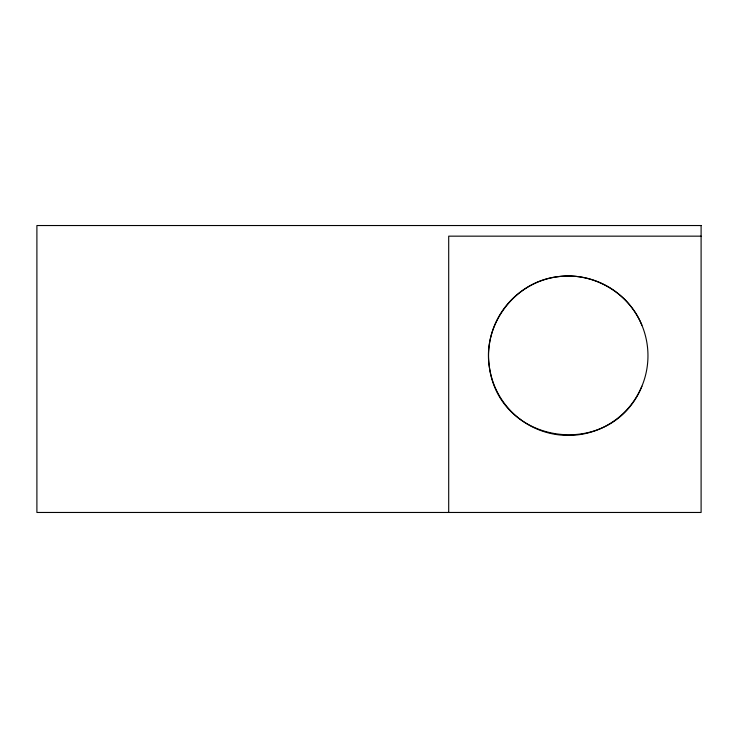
<?xml version="1.0" encoding="UTF-8"?>
<svg xmlns="http://www.w3.org/2000/svg" width="738" height="738" viewBox="0 0 738 738"><rect width="100%" height="100%" fill="white"/><g stroke="black" fill="none" stroke-linecap="round" stroke-linejoin="round"><path stroke-width="1.11" d="M641.894 386.223C612.134 460.263 499.156 446.499 489.239 366.122C482.79 324 515.502 281.363 557.854 276.695C592.632 271.759 628.831 292.534 641.894 325.209M701.1 236.16L448.704 236.16L448.704 512.467M701.1 225.533L36.9 225.533L36.9 512.467L701.1 512.467L701.1 225.533M519.736 418.953A79.704 79.704 0 0 0 647.281 366.122A79.704 79.704 0 0 0 537.762 282.082A79.704 79.704 0 0 0 519.736 418.953"/></g></svg>
